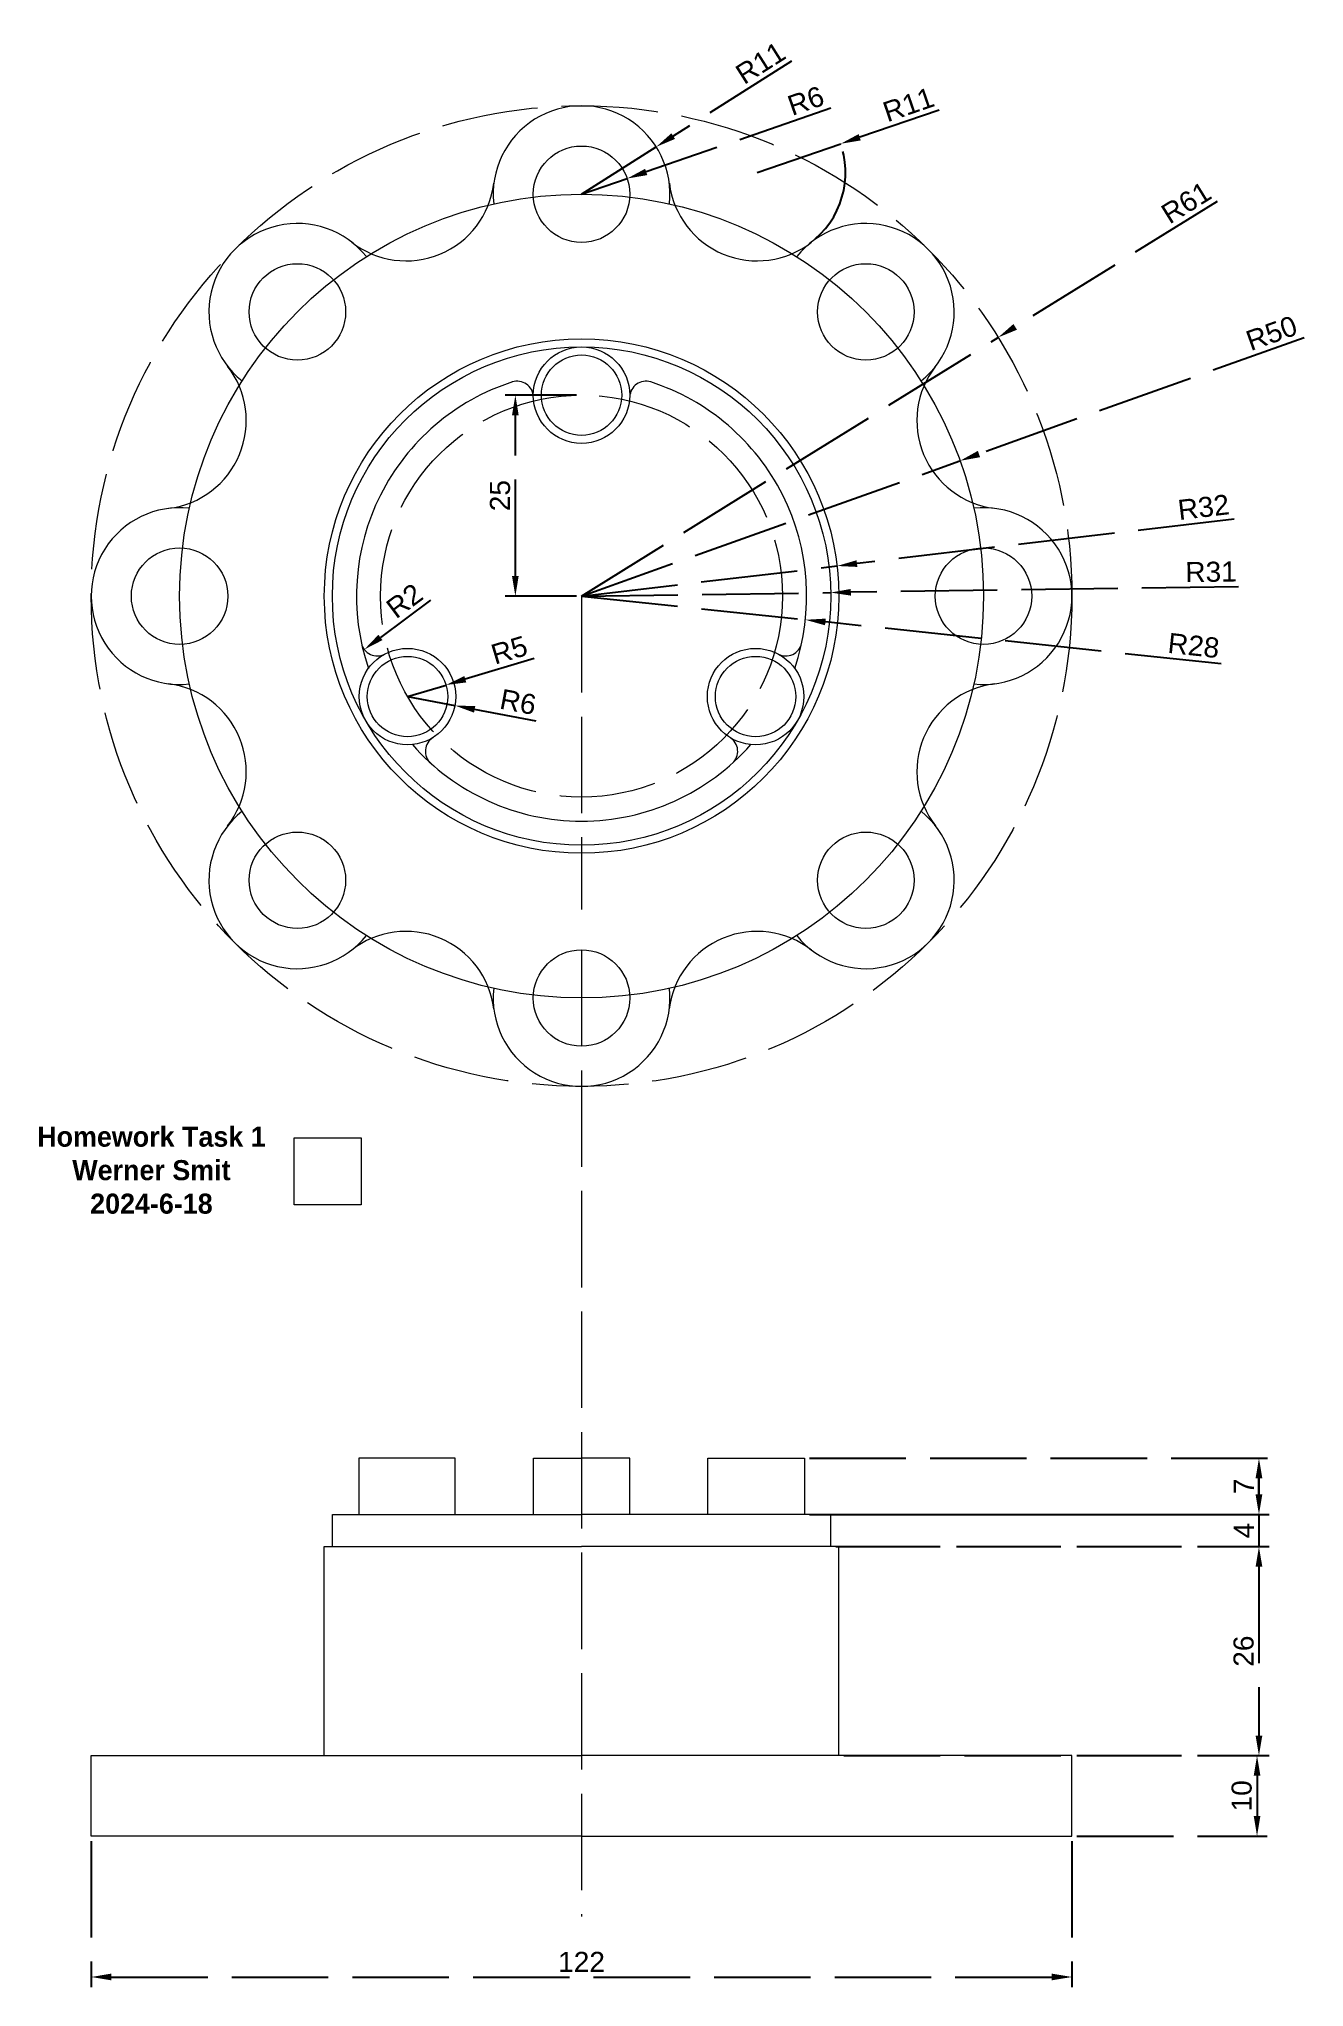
# Model space of a CAD drawing. Header units: millimetres. Extents: x 2804 to 2962, y 806 to 1048.
import ezdxf

# ---------------------------------------------------------------- set-up
doc = ezdxf.new("R2010")
doc.units = ezdxf.units.MM
doc.linetypes.add('ACAD_ISO02W100', pattern=[15, 12, -3])
doc.layers.get('0').update_dxf_attribs({"lineweight": 15})
doc.layers.add('Diagram', color=106, linetype='ACAD_ISO02W100', lineweight=5)
doc.layers.add('Stippels', color=50, linetype='ACAD_ISO02W100', lineweight=5, transparency=0.4)
doc.styles.add('Annotative', font='verdanab.ttf', dxfattribs={"height": 5})
doc.styles.get("Standard").update_dxf_attribs({"font": 'arial.ttf'})
doc.dimstyles.new('ISO-25', dxfattribs={"dimtxt": 2.5, "dimasz": 2.5, "dimexe": 1.25, "dimexo": 0.625, "dimtad": 1, "dimtxsty": 'Standard', "dimcen": 2.5, "dimadec": 0, "dimazin": 0, "dimtfac": 1, "dimtmove": 0, "dimatfit": 3, "dimfxl": 1, "dimarcsym": 0})
picture_1 = doc.add_image_def('image1.png', size_in_pixel=(250, 250))

# ---------------------------------------------------------------- blocks, each defined once
blk = doc.blocks.new('*D1')
at = {"layer": 'Defpoints', "color": 0, "transparency": 16777216}
for p in [(2932.87, 834.84), (2932.87, 824.84), (2955.9, 824.84)]:
    blk.add_point(p, dxfattribs=at)
at = {"layer": 'Diagram', "color": 0, "lineweight": -2, "transparency": 16777216}
for p, q in [((2933.5, 834.84), (2957.15, 834.84)), ((2955.9, 832.34), (2955.9, 827.34)), ((2933.5, 824.84), (2957.15, 824.84))]:
    blk.add_line(p, q, dxfattribs=at)
at = {"layer": 'Diagram', "color": 0, "transparency": 16777216}
for points in [[(2955.49, 832.34), (2956.32, 832.34), (2955.9, 834.84)], [(2955.49, 827.34), (2956.32, 827.34), (2955.9, 824.84)]]:
    blk.add_solid(points, dxfattribs=at)
at = {"layer": 'Diagram', "color": 0, "transparency": 16777216, "insert": (2954, 829.84), "char_height": 2.5, "attachment_point": 5, "rotation": 90}
blk.add_mtext('10', dxfattribs=at)
blk = doc.blocks.new('*D2')
at = {"layer": 'Defpoints', "color": 0, "transparency": 16777216}
for p in [(2810.87, 824.84), (2932.87, 824.84), (2932.87, 807.3)]:
    blk.add_point(p, dxfattribs=at)
at = {"layer": 'Diagram', "color": 0, "lineweight": -2, "transparency": 16777216}
for p, q in [((2810.87, 824.22), (2810.87, 806.05)), ((2932.87, 824.22), (2932.87, 806.05)), ((2813.37, 807.3), (2930.37, 807.3))]:
    blk.add_line(p, q, dxfattribs=at)
at = {"layer": 'Diagram', "color": 0, "transparency": 16777216}
for points in [[(2813.37, 807.72), (2813.37, 806.89), (2810.87, 807.3)], [(2930.37, 807.72), (2930.37, 806.89), (2932.87, 807.3)]]:
    blk.add_solid(points, dxfattribs=at)
at = {"layer": 'Diagram', "color": 0, "transparency": 16777216, "insert": (2871.87, 809.18), "char_height": 2.5, "attachment_point": 5}
blk.add_mtext('122', dxfattribs=at)
blk = doc.blocks.new('*D4')
at = {"layer": 'Defpoints', "color": 0, "transparency": 16777216}
for p in [(2903.87, 860.84), (2903.87, 834.84), (2956.14, 834.84)]:
    blk.add_point(p, dxfattribs=at)
at = {"layer": 'Diagram', "color": 0, "lineweight": -2, "transparency": 16777216}
for p, q in [((2904.5, 860.84), (2957.39, 860.84)), ((2956.14, 858.34), (2956.14, 837.34)), ((2904.5, 834.84), (2957.39, 834.84))]:
    blk.add_line(p, q, dxfattribs=at)
at = {"layer": 'Diagram', "color": 0, "transparency": 16777216}
for points in [[(2955.72, 858.34), (2956.56, 858.34), (2956.14, 860.84)], [(2955.72, 837.34), (2956.56, 837.34), (2956.14, 834.84)]]:
    blk.add_solid(points, dxfattribs=at)
at = {"layer": 'Diagram', "color": 0, "transparency": 16777216, "insert": (2954.24, 847.84), "char_height": 2.5, "attachment_point": 5, "rotation": 90}
blk.add_mtext('26', dxfattribs=at)
blk = doc.blocks.new('*D5')
at = {"layer": 'Defpoints', "color": 0, "transparency": 16777216}
for p in [(2902.87, 864.84), (2902.87, 860.84), (2956.14, 860.84)]:
    blk.add_point(p, dxfattribs=at)
at = {"layer": 'Diagram', "color": 0, "lineweight": -2, "transparency": 16777216}
for p, q in [((2956.14, 867.34), (2956.14, 869.84)), ((2903.5, 864.84), (2957.39, 864.84)), ((2956.14, 864.84), (2956.14, 860.84)), ((2903.5, 860.84), (2957.39, 860.84)), ((2956.14, 858.34), (2956.14, 855.84))]:
    blk.add_line(p, q, dxfattribs=at)
at = {"layer": 'Diagram', "color": 0, "transparency": 16777216}
for points in [[(2955.72, 867.34), (2956.56, 867.34), (2956.14, 864.84)], [(2955.72, 858.34), (2956.56, 858.34), (2956.14, 860.84)]]:
    blk.add_solid(points, dxfattribs=at)
at = {"layer": 'Diagram', "color": 0, "transparency": 16777216, "insert": (2954.26, 862.84), "char_height": 2.5, "attachment_point": 5, "rotation": 90}
blk.add_mtext('4', dxfattribs=at)
blk = doc.blocks.new('*U29')
blk.add_circle((0, 0), 6)
blk = doc.blocks.new('*U30')
at = {"color": 0, "linetype": 'ByBlock', "lineweight": -2, "transparency": 16777216}
blk.add_blockref('*U29', (3195.13, 1140.61), dxfattribs=at)
for p, rotation in [((3159.78, 1125.97), 45.00000000000001), ((3230.49, 1125.97), 315.0000000000001), ((3145.13, 1090.61), 90), ((3245.13, 1090.61), 270), ((3159.78, 1055.26), 135), ((3230.49, 1055.26), 225.0000000000001), ((3195.13, 1040.61), 180)]:
    blk.add_blockref('*U29', p, dxfattribs=dict(at, rotation=rotation))
blk = doc.blocks.new('*D31')
at = {"layer": 'Defpoints', "color": 0, "transparency": 16777216}
for p in [(2899.59, 871.84), (2899.59, 864.84), (2956.14, 864.84)]:
    blk.add_point(p, dxfattribs=at)
at = {"layer": 'Diagram', "color": 0, "lineweight": -2, "transparency": 16777216}
for p, q in [((2900.22, 871.84), (2957.39, 871.84)), ((2956.14, 869.34), (2956.14, 867.34)), ((2900.22, 864.84), (2957.39, 864.84))]:
    blk.add_line(p, q, dxfattribs=at)
at = {"layer": 'Diagram', "color": 0, "transparency": 16777216}
for points in [[(2955.72, 869.34), (2956.56, 869.34), (2956.14, 871.84)], [(2955.72, 867.34), (2956.56, 867.34), (2956.14, 864.84)]]:
    blk.add_solid(points, dxfattribs=at)
at = {"layer": 'Diagram', "color": 0, "transparency": 16777216, "insert": (2954.26, 868.34), "char_height": 2.5, "attachment_point": 5, "rotation": 90}
blk.add_mtext('7', dxfattribs=at)
blk = doc.blocks.new('*U38')
for radius in [6, 5]:
    blk.add_circle((0, 0), radius)
for centre, start, end in [((-8, -0.26), 1.8624, 107.9104), ((8, -0.26), 72.0896, 178.1376)]:
    blk.add_arc(centre, 2, start, end)
blk = doc.blocks.new('*U39')
at = {"color": 0, "linetype": 'ByBlock', "lineweight": -2, "transparency": 16777216}
blk.add_blockref('*U38', (3195.13, 1115.61), dxfattribs=at)
for p, rotation in [((3173.48, 1078.11), 120), ((3216.78, 1078.11), 240)]:
    blk.add_blockref('*U38', p, dxfattribs=dict(at, rotation=rotation))
blk = doc.blocks.new('*D45')
at = {"layer": 'Defpoints', "color": 0, "transparency": 16777216}
for p in [(2918.95, 995.93), (2871.87, 979.1)]:
    blk.add_point(p, dxfattribs=at)
at = {"layer": 'Diagram', "color": 0, "lineweight": -2, "transparency": 16777216}
for p, q in [((2961.75, 1011.23), (2921.31, 996.78)), ((2871.87, 979.1), (2918.95, 995.93))]:
    blk.add_line(p, q, dxfattribs=at)
at = {"layer": 'Diagram', "color": 0, "transparency": 16777216}
blk.add_solid([(2921.17, 997.17), (2921.45, 996.38), (2918.95, 995.93)], dxfattribs=at)
at = {"layer": 'Diagram', "color": 0, "transparency": 16777216, "insert": (2957.71, 1011.81), "char_height": 2.5, "attachment_point": 5, "rotation": 19.6737}
blk.add_mtext('R50', dxfattribs=at)
blk = doc.blocks.new('*D46')
at = {"layer": 'Defpoints', "color": 0, "transparency": 16777216}
for p in [(2923.7, 1011.28), (2871.87, 979.1)]:
    blk.add_point(p, dxfattribs=at)
at = {"layer": 'Diagram', "color": 0, "lineweight": -2, "transparency": 16777216}
for p, q in [((2950.95, 1028.2), (2925.82, 1012.6)), ((2871.87, 979.1), (2923.7, 1011.28))]:
    blk.add_line(p, q, dxfattribs=at)
at = {"layer": 'Diagram', "color": 0, "transparency": 16777216}
blk.add_solid([(2925.6, 1012.95), (2926.04, 1012.24), (2923.7, 1011.28)], dxfattribs=at)
at = {"layer": 'Diagram', "color": 0, "transparency": 16777216, "insert": (2947.09, 1028.04), "char_height": 2.5, "attachment_point": 5, "rotation": 31.8361}
blk.add_mtext('R61', dxfattribs=at)
blk = doc.blocks.new('*U49')
blk.add_arc((2.08, 6.18), 11, 187.0721, 307.9279)
blk = doc.blocks.new('*U50')
at = {"color": 0, "linetype": 'ByBlock', "lineweight": -2, "transparency": 16777216}
for p, rotation in [((3176.2, 1137.48), 45), ((3148.6, 1110.37), 90), ((3242, 1109.55), 315), ((3148.26, 1071.68), 135), ((3241.66, 1070.86), 269.9999999999999), ((3214.06, 1043.74), 225), ((3175.38, 1044.08), 180)]:
    blk.add_blockref('*U49', p, dxfattribs=dict(at, rotation=rotation))
blk.add_blockref('*U49', (3214.89, 1137.14), dxfattribs=at)
blk = doc.blocks.new('*D51')
at = {"layer": 'Defpoints', "color": 0, "transparency": 16777216}
for p in [(2877.55, 1031.05), (2871.87, 1029.1)]:
    blk.add_point(p, dxfattribs=at)
at = {"layer": 'Diagram', "color": 0, "lineweight": -2, "transparency": 16777216}
for p, q in [((2902.89, 1039.79), (2879.91, 1031.87)), ((2871.87, 1029.1), (2877.55, 1031.05))]:
    blk.add_line(p, q, dxfattribs=at)
at = {"layer": 'Diagram', "color": 0, "transparency": 16777216}
blk.add_solid([(2879.77, 1032.26), (2880.05, 1031.48), (2877.55, 1031.05)], dxfattribs=at)
at = {"layer": 'Diagram', "color": 0, "transparency": 16777216, "insert": (2899.77, 1040.72), "char_height": 2.5, "attachment_point": 5, "rotation": 19.0108}
blk.add_mtext('R6', dxfattribs=at)
blk = doc.blocks.new('*D52')
at = {"layer": 'Defpoints', "color": 0, "transparency": 16777216}
for p in [(2881.16, 1034.99), (2871.87, 1029.1)]:
    blk.add_point(p, dxfattribs=at)
at = {"layer": 'Diagram', "color": 0, "lineweight": -2, "transparency": 16777216}
for p, q in [((2897.98, 1045.65), (2883.27, 1036.33)), ((2871.87, 1029.1), (2881.16, 1034.99))]:
    blk.add_line(p, q, dxfattribs=at)
at = {"layer": 'Diagram', "color": 0, "transparency": 16777216}
blk.add_solid([(2883.05, 1036.68), (2883.5, 1035.98), (2881.16, 1034.99)], dxfattribs=at)
at = {"layer": 'Diagram', "color": 0, "transparency": 16777216, "insert": (2894.13, 1045.44), "char_height": 2.5, "attachment_point": 5, "rotation": 32.3773}
blk.add_mtext('R11', dxfattribs=at)
blk = doc.blocks.new('*D53')
at = {"layer": 'Defpoints', "color": 0, "transparency": 16777216}
for p in [(2904.11, 1035.38), (2893.71, 1031.81)]:
    blk.add_point(p, dxfattribs=at)
at = {"layer": 'Diagram', "color": 0, "lineweight": -2, "transparency": 16777216}
for p, q in [((2916.34, 1039.57), (2906.48, 1036.19)), ((2893.71, 1031.81), (2904.11, 1035.38))]:
    blk.add_line(p, q, dxfattribs=at)
blk.add_arc((2893.71, 1031.81), 11, 311.1833, 25.4417, dxfattribs=at)
at = {"layer": 'Diagram', "color": 0, "transparency": 16777216}
blk.add_solid([(2906.34, 1036.58), (2906.61, 1035.79), (2904.11, 1035.38)], dxfattribs=at)
at = {"layer": 'Diagram', "color": 0, "transparency": 16777216, "insert": (2912.54, 1040.26), "char_height": 2.5, "attachment_point": 5, "rotation": 18.9308}
blk.add_mtext('R11', dxfattribs=at)
blk = doc.blocks.new('*D54')
at = {"layer": 'Defpoints', "color": 0, "transparency": 16777216}
for p in [(2903.65, 982.85), (2871.87, 979.1)]:
    blk.add_point(p, dxfattribs=at)
at = {"layer": 'Diagram', "color": 0, "lineweight": -2, "transparency": 16777216}
for p, q in [((2953.05, 988.69), (2906.14, 983.15)), ((2871.87, 979.1), (2903.65, 982.85))]:
    blk.add_line(p, q, dxfattribs=at)
at = {"layer": 'Diagram', "color": 0, "transparency": 16777216}
blk.add_solid([(2906.09, 983.56), (2906.18, 982.73), (2903.65, 982.85)], dxfattribs=at)
at = {"layer": 'Diagram', "color": 0, "transparency": 16777216, "insert": (2949.25, 990.15), "char_height": 2.5, "attachment_point": 5, "rotation": 6.7358}
blk.add_mtext('R32', dxfattribs=at)
blk = doc.blocks.new('*D56')
at = {"layer": 'Defpoints', "color": 0, "transparency": 16777216}
for p in [(2902.87, 979.54), (2871.87, 979.1)]:
    blk.add_point(p, dxfattribs=at)
at = {"layer": 'Diagram', "color": 0, "lineweight": -2, "transparency": 16777216}
for p, q in [((2871.87, 979.1), (2902.87, 979.54)), ((2953.58, 980.25), (2905.37, 979.57))]:
    blk.add_line(p, q, dxfattribs=at)
at = {"layer": 'Diagram', "color": 0, "transparency": 16777216}
blk.add_solid([(2905.36, 979.99), (2905.38, 979.16), (2902.87, 979.54)], dxfattribs=at)
at = {"layer": 'Diagram', "color": 0, "transparency": 16777216, "insert": (2950.18, 982.11), "char_height": 2.5, "attachment_point": 5, "rotation": 0.8095}
blk.add_mtext('R31', dxfattribs=at)
blk = doc.blocks.new('*D57')
at = {"layer": 'Defpoints', "color": 0, "transparency": 16777216}
for p in [(2871.87, 979.1), (2899.72, 976.15)]:
    blk.add_point(p, dxfattribs=at)
at = {"layer": 'Diagram', "color": 0, "lineweight": -2, "transparency": 16777216}
for p, q in [((2871.87, 979.1), (2899.72, 976.15)), ((2951.42, 970.67), (2902.2, 975.89))]:
    blk.add_line(p, q, dxfattribs=at)
at = {"layer": 'Diagram', "color": 0, "transparency": 16777216}
blk.add_solid([(2902.25, 976.3), (2902.16, 975.47), (2899.72, 976.15)], dxfattribs=at)
at = {"layer": 'Diagram', "color": 0, "transparency": 16777216, "insert": (2948.02, 972.94), "char_height": 2.5, "attachment_point": 5, "rotation": 353.9496}
blk.add_mtext('R28', dxfattribs=at)
blk = doc.blocks.new('*D60')
at = {"layer": 'Defpoints', "color": 0, "transparency": 16777216}
for p in [(2855.01, 968.04), (2850.22, 966.6)]:
    blk.add_point(p, dxfattribs=at)
at = {"layer": 'Diagram', "color": 0, "lineweight": -2, "transparency": 16777216}
for p, q in [((2865.96, 971.33), (2857.41, 968.76)), ((2850.22, 966.6), (2855.01, 968.04))]:
    blk.add_line(p, q, dxfattribs=at)
at = {"layer": 'Diagram', "color": 0, "transparency": 16777216}
blk.add_solid([(2857.29, 969.16), (2857.53, 968.36), (2855.01, 968.04)], dxfattribs=at)
at = {"layer": 'Diagram', "color": 0, "transparency": 16777216, "insert": (2862.88, 972.38), "char_height": 2.5, "attachment_point": 5, "rotation": 16.7224}
blk.add_mtext('R5', dxfattribs=at)
blk = doc.blocks.new('*D61')
at = {"layer": 'Defpoints', "color": 0, "transparency": 16777216}
for p in [(2850.22, 966.6), (2856.12, 965.48)]:
    blk.add_point(p, dxfattribs=at)
at = {"layer": 'Diagram', "color": 0, "lineweight": -2, "transparency": 16777216}
for p, q in [((2850.22, 966.6), (2856.12, 965.48)), ((2866.22, 963.56), (2858.57, 965.01))]:
    blk.add_line(p, q, dxfattribs=at)
at = {"layer": 'Diagram', "color": 0, "transparency": 16777216}
blk.add_solid([(2858.65, 965.42), (2858.5, 964.6), (2856.12, 965.48)], dxfattribs=at)
at = {"layer": 'Diagram', "color": 0, "transparency": 16777216, "insert": (2863.98, 965.92), "char_height": 2.5, "attachment_point": 5, "rotation": 349.2287}
blk.add_mtext('R6', dxfattribs=at)
blk = doc.blocks.new('*D62')
at = {"layer": 'Defpoints', "color": 0, "transparency": 16777216}
for p in [(2863.64, 1004.1), (2871.87, 1004.1), (2871.87, 979.1)]:
    blk.add_point(p, dxfattribs=at)
at = {"layer": 'Diagram', "color": 0, "lineweight": -2, "transparency": 16777216}
for p, q in [((2871.25, 1004.1), (2862.39, 1004.1)), ((2863.64, 981.6), (2863.64, 1001.6)), ((2871.25, 979.1), (2862.39, 979.1))]:
    blk.add_line(p, q, dxfattribs=at)
at = {"layer": 'Diagram', "color": 0, "transparency": 16777216}
for points in [[(2863.22, 1001.6), (2864.05, 1001.6), (2863.64, 1004.1)], [(2863.22, 981.6), (2864.05, 981.6), (2863.64, 979.1)]]:
    blk.add_solid(points, dxfattribs=at)
at = {"layer": 'Diagram', "color": 0, "transparency": 16777216, "insert": (2861.74, 991.6), "char_height": 2.5, "attachment_point": 5, "rotation": 90}
blk.add_mtext('25', dxfattribs=at)
blk = doc.blocks.new('*D63')
at = {"layer": 'Defpoints', "color": 0, "transparency": 16777216}
for p in [(2844.85, 972.46), (2846.45, 973.65)]:
    blk.add_point(p, dxfattribs=at)
at = {"layer": 'Diagram', "color": 0, "lineweight": -2, "transparency": 16777216}
blk.add_line((2853.07, 978.59), (2846.85, 973.95), dxfattribs=at)
at = {"layer": 'Diagram', "color": 0, "transparency": 16777216}
blk.add_solid([(2846.6, 974.29), (2847.1, 973.62), (2844.85, 972.46)], dxfattribs=at)
at = {"layer": 'Diagram', "color": 0, "transparency": 16777216, "insert": (2849.84, 978.52), "char_height": 2.5, "attachment_point": 5, "rotation": 36.6693}
blk.add_mtext('R2', dxfattribs=at)

msp = doc.modelspace()

# ---------------------------------------------------------------- linework, layer by layer
for p, q in [((2865.874, 864.84), (2865.874, 871.84)), ((2865.874, 871.84), (2871.874, 871.84)), ((2877.874, 871.84), (2871.874, 871.84)), ((2877.874, 864.84), (2877.874, 871.84)), ((2840.874, 860.84), (2840.874, 864.84)), ((2840.874, 864.84), (2871.874, 864.84)), ((2902.874, 864.84), (2871.874, 864.84)), ((2902.874, 860.84), (2902.874, 864.84)), ((2839.874, 834.84), (2839.874, 860.84)), ((2839.874, 860.84), (2871.874, 860.84)), ((2903.874, 860.84), (2871.874, 860.84)), ((2903.874, 834.84), (2903.874, 860.84)), ((2810.874, 824.84), (2810.874, 834.84)), ((2810.874, 834.84), (2871.874, 834.84)), ((2932.874, 834.84), (2871.874, 834.84)), ((2932.874, 824.84), (2932.874, 834.84)), ((2871.874, 824.84), (2810.874, 824.84)), ((2871.874, 824.84), (2932.874, 824.84))]:
    msp.add_line(p, q)
for points in [[(2844.155, 864.84), (2856.155, 864.84), (2856.155, 871.84), (2844.155, 871.84)], [(2899.592, 864.84), (2887.592, 864.84), (2887.592, 871.84), (2899.592, 871.84)]]:
    msp.add_lwpolyline(points, close=True)
for radius in [50, 32, 31]:
    msp.add_circle((2871.874, 979.1), radius)
for centre, radius, start, end in [((2871.874, 1029.1), 11, 353.68468, 186.31532), ((2836.518, 1014.456), 11, 38.68468, 231.31532), ((2907.229, 1014.456), 11, 308.68468, 141.31532), ((2871.874, 979.1), 28, 107.91043, 198.72917), ((2871.874, 979.1), 28, 341.27083, 72.08957), ((2821.874, 979.1), 11, 83.68468, 276.31532), ((2921.874, 979.1), 11, 263.68468, 96.31532), ((2871.874, 979.1), 28, 221.27083, 318.72917), ((2836.518, 943.745), 11, 128.68468, 321.31532), ((2907.229, 943.745), 11, 218.68468, 51.31532), ((2871.874, 929.1), 11, 173.68468, 6.31532)]:
    msp.add_arc(centre, radius, start, end)
at = {"layer": 'Stippels'}
for p, q in [((2871.874, 979.1), (2871.874, 940.1)), ((2871.874, 935.1), (2871.874, 814.84))]:
    msp.add_line(p, q, dxfattribs=at)
for radius in [61, 25]:
    msp.add_circle((2871.874, 979.1), radius, dxfattribs=at)

# ---------------------------------------------------------------- block references
for name in ['*U50', '*U30', '*U39']:
    msp.add_blockref(name, (-323.257, -111.512))

# ---------------------------------------------------------------- texts
at = {"color": 4, "linetype": 'ByBlock', "transparency": 33554687, "insert": (2818.365, 907.665), "char_height": 2.5, "width": 48.06453, "attachment_point": 5, "style": 'Annotative'}
msp.add_mtext('{\\fUbuntu|b1|i0|c0|p34;Homework Task 1\\PWerner Smit\\P2024-6-18}', dxfattribs=at)

# ---------------------------------------------------------------- dimensions: what is measured, and where the dimension line sits
at = {"layer": 'Diagram'}
for center, mpoint, picture, middle in [((2871.874, 1029.1), (2881.163, 1034.991), '*D52', (2895.133, 1043.848)), ((2871.874, 1029.1), (2877.546, 1031.055), '*D51', (2900.394, 1038.927)), ((2893.706, 1031.809), (2904.111, 1035.378), '*D53', (2913.154, 1038.479)), ((2871.874, 979.1), (2923.697, 1011.277), '*D46', (2948.091, 1026.424)), ((2871.874, 979.1), (2918.955, 995.934), '*D45', (2958.351, 1010.019)), ((2871.874, 979.1), (2903.653, 982.854), '*D54', (2949.472, 988.265)), ((2871.874, 979.1), (2902.87, 979.538), '*D56', (2950.205, 980.207)), ((2846.45, 973.655), (2844.846, 972.461), '*D63', (2850.964, 977.016)), ((2871.874, 979.1), (2899.718, 976.149), '*D57', (2947.822, 971.05)), ((2850.223, 966.6), (2855.011, 968.039), '*D60', (2863.427, 970.567))]:
    dim = msp.add_radius_dim(center=center, mpoint=mpoint, dimstyle='ISO-25', dxfattribs=at)
    dim.commit()
    dim.dimension.update_dxf_attribs({"geometry": picture, "text_midpoint": middle, "dimtype": 164})
for base, p1, p2, picture, middle in [((2863.637, 1004.1), (2871.874, 979.1), (2871.874, 1004.1), '*D62', (2861.735, 991.6)), ((2956.138, 864.84), (2899.592, 871.84), (2899.592, 864.84), '*D31', (2954.263, 868.34)), ((2956.138, 860.84), (2902.874, 864.84), (2902.874, 860.84), '*D5', (2954.263, 862.84)), ((2956.138, 834.84), (2903.874, 860.84), (2903.874, 834.84), '*D4', (2954.237, 847.84)), ((2955.903, 824.84), (2932.874, 834.84), (2932.874, 824.84), '*D1', (2954.002, 829.84))]:
    dim = msp.add_linear_dim(base=base, p1=p1, p2=p2, angle=90, dimstyle='ISO-25', dxfattribs=at)
    dim.commit()
    dim.dimension.update_dxf_attribs({"geometry": picture, "text_midpoint": middle})
dim = msp.add_radius_dim(center=(2850.223, 966.6), mpoint=(2856.117, 965.479), dimstyle='ISO-25', dxfattribs=at)
dim.commit()
dim.dimension.update_dxf_attribs({"geometry": '*D61', "text_midpoint": (2863.978, 965.919)})
dim = msp.add_linear_dim(base=(2932.874, 807.302), p1=(2810.874, 824.84), p2=(2932.874, 824.84), dimstyle='ISO-25', dxfattribs=at)
dim.commit()
dim.dimension.update_dxf_attribs({"geometry": '*D2', "text_midpoint": (2871.874, 809.182)})

# ---------------------------------------------------------------- pictures from other files: only their frames are drawn
at = {"layer": 'Stippels'}
image = msp.add_image(picture_1, insert=(2836.128, 903.358), size_in_units=(8.333, 8.333), dxfattribs=at)
image.dxf.flags = 7

doc.saveas('drawing.dxf')
